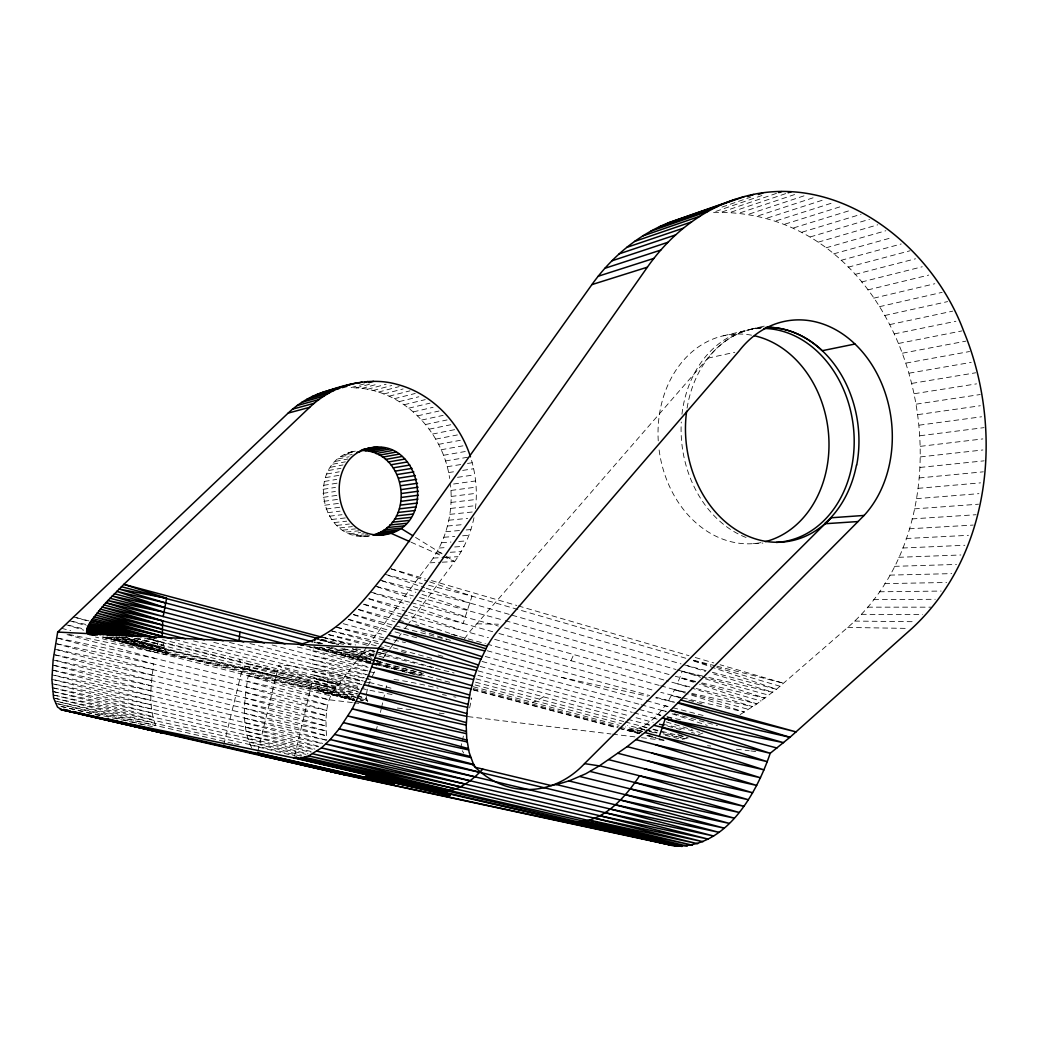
<?xml version="1.0" encoding="UTF-8"?>
<svg xmlns="http://www.w3.org/2000/svg" width="1038" height="1038" viewBox="0 0 1038 1038"><rect width="100%" height="100%" fill="white"/><g stroke="black" fill="none" stroke-linecap="round" stroke-linejoin="round"><path stroke-width="0.75" stroke-dasharray="5 3.75" d="M251.637 747.71C240.686 725.445 244.54 699.288 248.16 675.699L95.47 637.021M232.784 743.351L155.83 725.536C147.915 706.074 151.029 684.237 153.663 663.996L56.519 637.838M475.404 508.659C477.623 491.285 475.806 473.458 470.461 456.798M369.762 535.803C319.029 544.587 304.316 460.937 354.529 451.128M367.854 645.675L429.836 562.83C446.457 540.603 453.502 511.903 450.466 484.448M740.133 714.585L756.897 703.881L776.502 689.284L847.696 627.445C987.994 506.025 914.893 207.444 712.911 212.401L764.708 194.573M366.466 694.072L367.4 688.804L362.729 687.61M379.052 661.362L313.658 646.804L313.048 651.215L368.36 666.889M366.894 646.972L338.803 684.522C323.7 699.08 325.66 721.034 326.775 740.276L244.981 722.759L150.938 700.403L51.991 674.804M352.349 702.583L328.229 699.651L248.16 675.699L333.328 692.087L249.289 670.003L250.56 664.307L147.422 638.396M460.574 748.606L461.975 742.352M462.325 740.782L463.363 736.085M469.617 707.942L471.706 698.561M376.106 731.128L377.196 726.444M380.427 712.405L381.154 709.291M381.504 707.734L382.944 701.493M383.307 699.936L385.111 692.138M385.461 690.581L386.902 684.34M473.964 517.741C470.72 533.506 464.207 548.609 454.631 561.558L408.777 623.345M294.61 755.846L312.023 682.641A35.487 1.842 13 0 0 260.966 669.121A35.487 1.842 13 0 0 259.396 672.053A35.487 1.842 13 0 0 312.023 682.641M257.891 751.382L278.625 665.488M223.806 744.648L242.892 666.643M410.607 609.591L463.143 623.397L472.005 596.149L429.265 581.747M368.256 685.871L370.683 679.527L366.077 678.281M702.492 675.985L682.187 671.275L677.412 683.77L666.578 680.72M570.952 660.7L573.729 654.55M372.253 676.14L375.38 670.263M685.573 692.074L674.635 689.712L668.42 700.715L655.834 697.964M372.032 664.061L378.234 665.41L380.609 661.712M383.152 657.975L388.718 650.385M389.678 649.087L393.493 643.936M394.453 642.652L398.268 637.501M399.228 636.216L401.135 633.647M404.963 628.496L407.83 624.629M464.479 638.98A94.614 81.846 -85.9 0 1 476.831 623.812L707.825 358.162A107.874 86.452 82.6 0 1 761.334 327.541M619.427 728.118C637.851 735.436 654.991 719.503 665.034 705.71L671.262 707.306M539.643 699.197L543.367 696.796M702.921 733.023L699.106 734.463L691.451 732.426M532.325 702.363L535.958 701.052M721.981 207.094L750.785 197.116M722.046 211.973L777.164 193.133M731.206 212.089L786.687 193.276M740.328 212.764L794.576 194.56M749.423 213.984L805.423 195.378M758.454 215.748L814.713 197.272M767.393 218.019L823.9 199.724M776.242 220.822L834.526 202.215M784.962 224.13L841.948 206.225M793.538 227.932L850.758 210.247M801.946 232.201L861.034 214.282M810.185 236.949L869.507 219.303M818.229 242.152L877.772 224.805M826.066 247.797L885.816 230.76M364.338 383.891L350.559 387.745C400.629 387.148 442.915 430.342 449.649 478.479M833.67 253.856L892.096 237.572M356.216 387.914L370.073 384.073M361.86 388.433L377.326 384.177M841.04 260.33L901.205 243.969M367.465 389.302L386.123 384.229M423.374 673.597L420.079 674.479L376.249 663.191M373.005 390.522L391.767 385.487M848.15 267.194L910.054 250.768M378.481 392.079L399.111 386.616M383.865 393.973L403.107 388.952M854.975 274.421L915.529 258.786M389.133 396.192L409.971 390.846M687.143 738.2L681.681 739.484L663.178 734.657M394.284 398.735L415.213 393.467M861.54 282.012L922.263 266.766M399.293 401.576L418.82 396.763M867.794 289.926L928.699 275.096M404.145 404.729L425.256 399.63M408.816 408.155L430.03 403.146M873.737 298.166L934.81 283.737M723.214 335.806L749.696 329.63M750.863 329.241L764.902 325.958M413.319 411.865L433.093 407.311M879.381 306.703L942.167 292.34M417.613 415.836L438.983 411.035M884.687 315.526L947.629 301.604M421.688 420.053L443.148 415.369M707.825 358.162L734.787 352.284M889.644 324.609L952.741 311.141M425.541 424.516L447.08 419.936M429.174 429.187L450.777 424.737M894.276 333.925L955.907 321.248M432.548 434.066L455.76 429.434M351 451.984L355.359 451.128M898.532 343.461L961.889 330.927M347.561 453.204L353.919 451.945M344.253 454.761L352.18 453.204M341.087 456.655L352.154 454.514M435.662 439.126L457.395 434.935M338.103 458.874L349.131 456.759M902.437 353.192L965.898 341.139M335.326 461.391L347.899 459.004M438.516 444.368L460.301 440.307M332.783 464.194L345.33 461.845M330.486 467.243L343.007 464.946M905.979 363.105L969.544 351.532M441.098 449.765L462.935 445.847M328.475 470.525L340.957 468.281M326.749 474.003L339.218 471.823M909.132 373.174L971.218 362.366M443.395 455.306L465.271 451.517M325.335 477.662L339.348 475.274M911.922 383.385L975.668 372.785M445.406 460.963L468.891 457.057M324.245 481.463L336.675 479.4M323.48 485.356L337.467 483.111M447.119 466.724L461.235 464.466M467.502 463.467L472.212 462.727M914.309 393.713L976.55 383.865M323.052 489.326L335.482 487.393M448.533 472.562L454.826 471.602M462.676 470.409L473.665 468.735M322.974 493.335L335.404 491.467M916.307 404.132L980.222 394.531M457.511 477.337L474.807 474.82M323.233 497.345L337.22 495.321M917.916 414.629L980.3 405.741M323.83 501.328L337.83 499.369M453.606 484.006L475.638 480.944M324.777 505.234L338.79 503.352M919.136 425.178L981.559 416.783M450.959 490.442L476.144 487.12M326.036 509.035L340.075 507.219M919.953 435.752L984.011 427.643M451.154 496.449L476.338 493.297M327.619 512.707L340.114 511.15M329.5 516.197L342.021 514.705M920.369 446.34L982.856 438.918M451.024 502.444L476.221 499.46M331.667 519.493L345.784 517.884M450.596 508.425L475.78 505.61M920.369 456.915L982.895 449.973M334.106 522.568L346.679 521.18M336.779 525.384L349.391 524.034M449.856 514.355L473.458 511.877M919.979 467.45L984.115 460.833M339.673 527.914L352.323 526.616M342.761 530.146L355.463 528.887M448.805 520.22L467.671 518.364M346.017 532.066L358.759 530.833M919.188 477.947L983.336 471.823M349.417 533.649L360.588 532.598M447.443 526.019L464.726 524.424M352.907 534.881L364.13 533.843M356.488 535.751L367.75 534.739M360.108 536.27L366.57 535.686M363.754 536.412L370.332 535.932M917.994 488.353L980.534 482.865M445.782 531.703L459.912 530.496M466.192 529.964L470.902 529.549M916.398 498.668L978.925 493.647M443.836 537.282L454.8 536.412M462.637 535.79L468.904 535.284M441.591 542.731L450.972 542.044M458.796 541.46L466.62 540.889M914.413 508.867L978.51 504.196M439.061 548.025L446.872 547.493M454.67 546.961L464.038 546.325M912.026 518.909L976.083 514.718M436.258 553.15L444.043 552.657M450.271 552.281L461.183 551.593M909.249 528.809L973.268 525.072M433.17 558.081L444.056 557.471M445.6 557.38L458.043 556.679M753.367 543.627L762.878 543.095M429.836 562.83L440.683 562.272M442.24 562.194L454.631 561.558L443.849 554.889M906.083 538.514L968.441 535.323M902.541 548.025L964.834 545.274M898.623 557.302L960.838 554.98M894.328 566.346L956.465 564.438M889.683 575.117L951.716 573.625M884.674 583.603L946.591 582.5M879.316 591.79L941.129 591.063M873.62 599.653L935.225 599.289M867.599 607.165L930.697 607.165M861.268 614.314L922.6 614.652M854.624 621.074L915.801 621.736M847.696 627.445L908.704 628.418M476.831 623.812L498.474 624.214M353.958 702.778L358.772 703.362M397.346 708.046L413.409 709.992M439.113 713.106L447.144 714.092M468.021 716.622L610.993 733.97M612.602 734.164L635.087 736.902M641.51 737.681L664.009 740.405M707.449 745.686L710.667 746.075M736.409 749.202L749.28 750.759M750.889 750.954L755.716 751.538M68.755 634.387L155.752 652.513L249.289 670.003L336.027 688.298L250.56 664.307L338.803 684.522L162.538 639.642M361.925 684.613L312.957 674.882L359.109 689.154M193.47 640.861L312.542 671.404L363.041 681.512M364.61 681.823L369.346 682.77L364.727 681.551M213.763 642.327L312.295 667.706L364.377 678.242M365.947 678.567L370.683 679.527M229.476 642.418L312.23 663.814L365.934 674.843M58.102 638.175L154.636 658.287L247.187 681.343L328.229 699.651M57.064 643.858L153.663 663.996L246.343 686.948L327.476 705.1L247.187 681.343M249.95 643.547L312.334 659.753L367.712 671.327M369.294 671.651L374.043 672.65L369.437 671.365M57.739 649.775L152.82 669.614L245.669 692.463L326.879 710.472L246.343 686.948M55.377 654.913L152.132 675.141L245.15 697.886L326.451 715.766L245.669 692.463M56.26 660.557L151.587 680.539L244.786 703.193L326.179 720.956L245.15 697.886M54.184 665.397L151.198 685.781L244.592 708.344L326.075 726.029L244.786 703.193M53.807 670.366L150.951 690.854L244.553 713.34L326.14 730.947L244.592 708.344M55.131 675.466L150.873 695.732L244.683 718.153L326.373 735.708L244.553 713.34M272.125 644.974L312.607 655.549L368.114 667.369M55.04 680.007L150.938 700.403M51.9 679.332L151.172 704.841L245.448 727.145L321.053 743.312M51.952 683.627L151.561 709.032L246.071 731.284L318.627 746.776M52.147 687.662L152.106 712.95L246.862 735.164L314.774 749.683M55.092 684.302L151.172 704.841M53.717 687.999L151.561 709.032M54.547 695.201L311.089 752.303M55.157 698.327L305.951 754.315M691.827 693.436L752.771 706.657L691.256 687.973M54.054 691.749L152.106 712.95M57.492 701.48L301.552 756.131M561.467 677.347L647.971 696.251M662.594 724.2L699.82 732.348M370.475 663.723L294.39 646.324M666.227 711.354L661.478 710.316L666.059 711.821M58.413 703.933L155.83 725.536L54.365 700.793M336.662 627.25L383.58 637.76M385.15 638.111L405.482 642.665M61.06 706.385L136.653 723.265M138.236 723.616L142.959 724.68M319.107 643.404L314.423 642.327L319.042 643.69M342.54 648.737L373.784 655.847M644.689 729.61L627.627 725.328M646.233 729.974L657.067 732.439M663.256 733.84L684.898 738.771L660.609 731.751M72.375 621.373L86.439 624.565M680.915 697.497L660.765 692.346M682.472 697.847L744.376 712.016L686.767 693.592M330.253 630.585L380.232 642.042M708.733 677.425L772.765 692.268L711.64 673.325M321.624 639.291L345.122 644.754M368.62 650.229L374.887 651.682M376.457 652.059L385.851 654.238L379.623 652.578M234.354 743.714L239.064 744.804M328.735 634.607L377.65 646.064M379.233 646.427L383.969 647.543M401.33 651.605L406.053 652.707M649.36 724.965L627.575 719.243M119.344 637.163L366.583 698.444L367.763 701.805M660.882 715.221L637.54 709.019M667.058 716.674L680.954 719.944M134.084 638.37L357.085 694.085M321.105 636.735L355.632 644.974M382.321 651.345L388.588 652.837M61.047 706.463L101.945 716.233M695.681 681.421L675.284 676.296M701.986 682.939L764.993 698.159L702.116 677.749M144.438 638.188L358.798 692.164M55.274 703.245L146.163 725.186M147.733 725.575L152.43 726.704M655.925 697.264L674.7 702.233M316.85 639.161L340.23 644.845M355.813 648.633L374.51 653.174M376.067 653.551L454.086 672.987M642.509 731.297L625.356 726.937M68.417 625.226L83.961 629.002M116.593 636.904L249.289 670.003M356.216 697.614L116.58 637.215M357.76 697.99L367.037 700.261L357.812 697.692M106.927 636.917L354.023 698.444M360.134 699.936L363.183 700.689M248.16 675.699L330.733 695.875M250.21 745.05L296.881 756.481M322.247 643.456L315.993 641.912L322.221 643.677M344.162 648.867L373.888 656.211M113.324 637.008L165.25 649.749L167.481 652.72L170.232 654.161L103.099 637.215M104.514 637.254L354.724 699.625M53.587 697.99L154.662 722.889M639.499 733.516L627.224 730.168L639.525 733.217M648.763 735.501L651.838 736.266M121.07 636.956L164.341 647.712L162.992 642.652L147.37 638.552M354.542 700.222L322.065 692.177L317.524 688.155L354.062 698.081M248.938 742.066L301.669 755.145M52.964 694.863L153.663 719.892M385.189 574.39L422.388 583.706M428.59 585.263L472.005 596.149L685.794 658.248M633.79 712.782L657.132 719.01M625.265 721.942L646.972 727.625M653.097 729.156L686.741 737.525M105.448 637.189L167.481 652.72L106.836 637.137M103.281 637.241L168.792 653.642L102.892 636.969M354.711 700.481L322.065 692.177L354.503 700.416M327.969 647.362L371.876 658.377M358.966 689.569L313.541 678.112L358.901 691.788M102.217 637.06L354.399 700.378M247.823 738.771L308.104 753.925M52.484 691.412L152.807 716.57M380.583 580.372L418.301 589.947M419.871 590.35L470.162 603.117L510.475 614.73M689.881 686.922L677.412 683.77L689.712 687.506M696.122 688.505L756.897 703.881L699.56 684.302M619.958 727.171L640.225 732.426M109.989 637.189L166.288 651.423L111.585 637.034M693.566 660.233L715.312 665.799M716.869 666.188L783.651 683.276L720.048 664.735M319.86 647.271L374.757 661.232M376.327 661.634L421.804 673.195L376.431 660.869M174.812 639.577L361.172 687.208M76.371 617.662L88.944 620.867M135.848 638.292L163.589 645.351L138.651 638.5M246.862 735.164L311.231 751.564M375.795 586.301L413.332 595.942M419.586 597.551L503.741 620.218M672.832 707.708L705.581 716.129M315.189 647.478L374.679 662.789M61.463 628.288L70.727 630.663M320.418 691.204L354.503 700.04M246.071 731.284L314.916 749.073M370.851 592.127L409.738 602.235M411.295 602.637L498.318 626.044M644.676 729.818L638.5 728.209L647.751 730.934M646.22 730.22L657.002 733.036M421.584 676.036L306.158 645.986L415.563 674.804M312.542 671.404L362.054 684.263M52.237 670.029L150.873 695.732M368.892 598.641L404.431 607.97M627.224 730.168L639.719 733.438M647.543 735.488L655.354 737.525M52.614 665.06L150.951 690.854M245.448 727.145L318.731 746.348M475.119 684.95L621.412 723.681M473.185 686.741L619.154 725.303M449.752 682.303L376.82 662.828M473.172 688.479L618.401 726.756M472.991 689.569L617.87 727.703M473.38 690.01L617.169 727.859M618.726 728.261L639.045 733.619M646.856 735.67L664.048 740.198L647.18 735.592M312.295 667.706L363.183 681.149M124.391 637.137L164.341 647.712M53.133 659.909L151.198 685.781M706.061 670.613L684.146 664.8L705.529 671.43M712.328 672.274L776.502 689.284L691.84 660.311M363.793 604.168L401.174 614.081M402.731 614.496L488.405 637.617M660.713 685.807L685.417 692.58M691.58 694.214L748.58 709.382M659.351 723.914L683.808 730.402M476.014 678.839L626.018 718.828M475.547 682.174L623.708 721.527M318.9 689.855L354.736 699.353M53.781 654.589L151.587 680.539M244.981 722.759L322.688 743.416M358.59 609.449L397.191 619.777M398.735 620.192L403.367 621.425M415.732 624.733L418.82 625.564M451.245 634.231L485.369 643.638M477.96 675.362L629.819 716.025M636.086 717.712L653.187 722.435M323.48 637.591L349.988 644.676M370.255 650.086L378.053 652.162M315.176 647.608L416.913 674.804M55.481 643.534L152.82 669.614M54.573 649.126L152.132 675.141M353.426 614.496L393.778 625.369M395.335 625.784L446.548 639.577M478.129 670.885L632.233 712.366M642.263 731.44L634.659 729.403L642.314 731.66M319.652 647.427L370.644 661.167M312.23 663.814L364.533 677.866M244.683 718.153L326.775 740.276M348.288 619.258L388.77 630.222M394.998 631.908L419.923 638.655M480.114 666.409L635.983 708.591M326.36 647.31L374.874 660.453M360.147 699.742L363.196 700.572M67.068 634.607L154.636 658.287M343.202 623.682L385.319 635.139M482.034 661.466L639.629 704.374M641.199 704.789L666.149 711.588M673.922 713.703L717.479 725.562M336.662 627.328L383.45 640.096M438.036 655.004L444.264 656.717M331.81 631.013L378.507 643.794M384.735 645.493L434.546 659.13M322.662 637.163L350.818 644.87M369.593 650.009L377.417 652.149M378.974 652.578L433.715 667.564M319.964 640.005L337.039 644.676M352.57 648.919L377.417 655.705M378.974 656.133L385.176 657.82M340.944 648.776L373.706 657.703M630.896 730.051L641.497 732.958M312.334 659.753L367.647 674.882M485.278 656.47L644.935 700.209M646.479 700.624L669.627 707.15M328.683 634.724L370.553 646.194M677.529 669.938L700.767 676.4M702.324 676.828L768.924 695.226M487.133 650.722L649.671 695.538M486.913 644.079L654.563 690.62M649.321 725.082L646.285 724.239L649.295 725.212M312.607 655.549L367.906 670.937M356.281 697.264L316.292 686.118L315.215 683.757L366.583 698.444L366.388 696.381M494.646 639.356L659.169 685.378M680.98 697.99L671.638 695.369L679.28 697.951M688.765 700.17L704.322 704.543M492.739 631.74L463.143 623.397L413.215 606.477M498.967 633.491L665.034 680.279M73.231 616.857L88.71 621.217M149.07 638.253L158.36 640.874L156.998 646.7L124.664 637.111M504.52 627.808L669.069 674.531M505.298 620.659L675.972 669.497M660.83 715.364L657.807 714.494L660.869 715.558M666.889 717.115L672.961 718.854M313.658 646.804L370.553 663.191M372.084 663.632L378.234 665.41M512.019 615.184L681.045 663.905M695.226 682.031L679.942 677.606L693.514 682.251M701.338 683.795L760.984 701.039M642.392 726.483L646.946 727.807M653.019 729.558L659.091 731.31M391.131 568.837L425.269 578.789M431.471 580.592L516.794 605.478M518.351 605.933L689.011 655.692M695.226 657.495L713.833 662.919M331.356 647.284L379.078 661.258M649.295 731.401L655.471 733.217M314.293 681.084L358.733 694.124M693.527 660.544L710.537 665.605M716.726 667.434L780.135 686.287M668.42 700.715L674.596 702.544M321.521 639.655L338.466 644.702M352.336 648.815L373.914 655.225M69.248 620.672L86.18 625.693M654.031 718.231L657.08 719.152M666.253 721.929L692.229 729.792M65.316 624.474L83.715 630.183M106.693 637.306L155.752 652.513M659.221 724.329L666.746 726.717M674.635 689.712L685.249 693.099M682.187 671.275L700.585 677.243M677.775 734.489L688.272 737.914M672.17 713.833L707.267 725.406M348.223 619.414L391.079 633.504M353.374 614.678L391.534 627.341M358.538 609.643L395.024 621.84M420.87 630.494L452.789 641.16M391.105 568.902L427.734 581.241M363.741 604.363L402.134 617.286M403.678 617.805L457.421 635.879M388.225 575.415L424.633 587.729M426.151 588.235L470.162 603.117M382.114 580.891L415.875 592.335M422.025 594.411L468.06 610.007M377.313 586.82L410.853 598.186M416.939 600.249L465.712 616.793M373.888 593.152L407.168 604.427M368.853 598.861L406.987 611.732M408.518 612.251L460.379 629.781M411.113 542.212L441.578 555.758M443.031 556.394L454.631 561.558M415.524 537.399L442.499 554.058M241.893 667.317L242.97 669.354M239.596 659.273L240.206 662.257M470.993 697.821A42.934 2.738 12.8 0 1 470.733 698.885M455.929 697.134A42.934 2.738 12.8 0 1 453.723 696.745M446.405 695.356A42.934 2.738 12.8 0 1 442.435 694.565M393.947 679.488A42.934 2.738 12.8 0 1 438.062 688.155M392.027 694.5A69.364 3.983 12.9 0 1 280.662 666.98A69.364 3.983 12.9 0 1 363.002 680.889M369.243 682.433A69.364 3.983 12.9 0 1 393.726 688.973M760.945 542.64A105.201 85.116 82.6 0 1 658.961 448.753M658.248 440.852A105.201 85.116 82.6 0 1 751.784 335.222M463.752 753.082A94.614 81.846 -85.9 0 1 462.234 750.682M687.091 408.116A107.77 86.362 82.6 0 1 763.332 327.476M746.05 537.476A107.368 86.167 82.6 0 1 681.291 422.012M681.953 414.266A107.368 86.167 82.6 0 1 760.867 328.449"/><path stroke-width="1.5" d="M156.375 637.955L91.578 620.27L105.811 602.728L162.694 620.88L162.252 636.359L91.578 620.27C88.022 625.097 81.717 635.905 93.757 634.854M472.666 764.526A94.614 81.846 -85.9 0 0 584.537 763.618L599.315 765.888L585.795 773.751L570.874 780.148A112.519 74.347 -15.4 0 1 568.733 780.9A108.458 67.094 -12.1 0 1 556.225 784.52L551.269 785.584L475.352 767.316L473.043 763.086L469.15 752.407L466.737 738.511L466.218 725.912L467.308 709.278L470.266 691.944L474.859 675.102L480.075 661.024L487.185 646.311A97.364 83.507 -86.1 0 1 503.612 624.305L738.745 351.415A110.742 87.789 82.7 0 1 854.975 344.019A110.638 87.698 82.7 0 1 864.096 515.445L670.522 710.303L789.944 737.291L911.909 628.47C992.12 554.357 1004.044 428.045 963.472 330.616C930.424 241.997 832.022 166.184 735.086 199.4L668.018 222.962C637.241 235.405 611.058 257.709 591.881 284.62L389.574 568.383C365.35 598.186 339.296 635.269 299.917 644.364L303.044 645.182L299.917 644.364M409.66 541.577L390.807 533.195L374.446 534.661C416.77 521.712 406.014 450.388 361.756 450.492C421.675 426.644 442.097 533.065 379.194 535.141M239.038 640.718L239.96 632.051M470.461 456.798C459.6 422.544 431.756 393.13 396.464 384.216C373.706 377.819 349.884 383.152 328.125 390.677C313.178 394.622 299.359 402.485 288.149 413.098L57.674 632.077L53.133 659.909L51.9 679.332L53.587 697.99L57.518 707.047L61.826 709.862L346.329 775.243L672.313 845.464C724.057 851.043 755.898 795.419 770.196 753.303L789.944 737.291L678.035 703.05M285.061 643.884L163.835 612.096L107.835 600.509L163.187 616.546L105.811 602.728L123.859 584.342L166.612 598.238L163.187 616.546L264.34 642.95M314.735 640.835L315.357 637.825L121.42 586.691M645.13 732.607L659.299 736.344L665.267 718.711L783.56 742.663L670.392 710.433L662.452 717.738L770.196 753.303L653.823 725.315L627.16 746.633L599.523 765.759L639.59 775.788L748.294 799.714L643.988 768.6L608.761 759.686M735.086 199.4C699.275 211.35 668.874 236.469 647.375 267.181L398.475 621.736L378.455 648.348L368.282 676.075L352.271 708.85L339.179 728.845L330.279 739.536L321.43 747.905L308.662 755.872L300.709 758.077L293.443 757.844L61.826 709.862M476.377 670.587L378.455 648.348L57.674 632.077M485.875 648.737L398.475 621.736L487.185 646.311M293.443 757.844L672.313 845.464L570.212 821.785C600.743 825.197 624.305 798.923 639.59 775.788L743.779 806.292L634.996 782.561L590.22 771.455M864.096 515.445L831.075 517.78L584.537 763.618M570.212 821.785L677.178 846.23L296.946 758.259L437.919 791.19C455.695 793.408 471.33 781.329 482.8 769.106M350.572 384.294C335.274 388.329 321.144 396.412 309.687 407.311L123.859 584.342L321.91 637.176M653.823 725.315L662.27 717.907L776.969 748.009M377.884 447.326C321.962 447.702 329.059 540.344 383.632 534.752M668.018 222.962L744.272 196.649M659.377 226.764L717.102 206.679M747.529 196.584L753.562 194.495M650.904 231.111L708.344 211.207M758.363 194.495L762.917 192.925M642.613 236.002L699.794 216.293M634.542 241.439L691.451 221.963M778.695 192.601L781.757 191.563M626.718 247.394L683.367 228.178M788.192 192.77L791.19 191.758M619.141 253.869L675.53 234.951M611.849 260.849L668.005 242.256M604.856 268.31L660.778 250.067M598.199 276.238L653.901 258.384M591.881 284.62L647.375 267.181M322.662 392.299L344.992 385.954M328.125 390.677L356.242 382.996M317.291 394.271L339.491 387.978M342.293 387.641L346.835 386.357M357.422 383.359L361.964 382.075M312.036 396.581L334.119 390.353M364.688 382.373L367.737 381.517M306.924 399.241L328.89 393.078M368.931 382.607L373.511 381.322M301.954 402.238L323.804 396.153M297.153 405.547L318.9 399.552M292.547 409.167L314.19 403.276M288.149 413.098L309.687 407.311M685.716 217.059L690.218 215.995M854.975 344.019L822.252 350.701A107.77 86.362 82.6 0 0 767.445 327.359M362.612 449.688L370.54 447.949M362.509 449.765L374.199 447.456M360.29 450.687L363.469 450.064M356.929 452.283L360.108 451.66M365.376 450.726L381.556 447.56M368.97 451.335L385.215 448.182M372.512 452.283L388.809 449.156M375.964 453.58L392.299 450.492M379.285 455.228L395.686 452.153M382.464 457.174L398.916 454.164M385.474 459.445L401.978 456.473M388.29 461.988L404.833 459.068M390.885 464.79L407.467 461.936M393.233 467.84L409.854 465.037M333.665 389.406L339.27 388.497M395.322 471.096L411.969 468.359M397.139 474.535L413.825 471.875M398.67 478.142L415.369 475.547M399.877 481.866L416.601 479.348M400.785 485.693L417.523 483.254M401.369 489.573L418.119 487.211M401.628 493.491L418.379 491.221M401.563 497.41L418.314 495.217M401.161 501.302L417.912 499.174M400.447 505.117L417.185 503.08M399.396 508.854L416.134 506.868M398.047 512.448L414.759 510.54M396.399 515.886L413.085 514.057M394.466 519.143L411.126 517.378M392.26 522.192L408.881 520.479M389.795 524.994L406.377 523.334M387.096 527.538L403.652 525.929M384.19 529.795L400.694 528.225L412.839 535.725M381.102 531.741L397.554 530.223M377.845 533.363L394.245 531.884M373.031 535.115L376.249 534.83M376.885 535.076L387.252 534.155M825.015 523.736L857.959 521.556M88.308 633.556L89.047 633.66M166.612 598.238L119.02 589.026L165.548 602.909L312.853 641.912M568.733 780.9L625.356 794.693L734.203 818.139L630.248 788.867L579.995 776.528M556.225 784.52L620.374 800L729.195 823.368L625.356 794.693M574.883 822.252L682.161 846.437L304.614 757.286L584.615 821.434L692.437 845.204L455.708 788.906L312.827 753.835L460.418 786.804L594.722 818.229L702.986 841.714L599.86 815.751L465.206 784.079L321.43 747.905L470.045 780.758L605.011 812.663L713.599 835.992L610.175 809.017L474.898 776.826L330.279 739.536L479.751 772.311L615.3 804.787L724.07 828.103L620.374 800M610.175 809.017L718.867 832.307L615.3 804.787M652.578 840.884L330.772 771.662M630.248 788.867L739.069 812.443L634.996 782.561M599.86 815.751L708.292 839.132L605.011 812.663M467.567 707.332L364.494 684.808L466.879 713.56M466.633 716.324L360.549 693.215L466.309 722.63M466.231 725.108L356.475 701.234L466.309 731.492M466.386 733.645L352.271 708.85L466.918 740.107M467.139 741.91L347.977 716.012L468.268 748.554M468.553 749.877L343.604 722.682L470.409 756.533M470.759 757.532L339.179 728.845L473.743 764.422M474.003 764.915L334.729 734.476L479.751 772.311M589.636 820.137L697.692 843.738L594.722 818.229M470.993 688.895L371.876 667.058L469.643 695.006M469.02 698.172L368.282 676.075L467.995 704.335M474.898 776.826L325.841 744.012L470.045 780.758M473.484 679.553L375.276 657.794L471.81 685.625M643.988 768.6L752.602 792.747L648.192 761.023L617.986 753.303M465.206 784.079L317.096 751.175L460.418 786.804M154.779 637.916L89.579 623.384L141.116 636.917M579.684 822.135L687.26 846.1L584.615 821.434M316.227 766.797L72.868 711.562M648.192 761.023L756.676 785.429L652.149 753.095L627.16 746.633M455.708 788.906L308.662 755.872L451.076 790.398M72.894 711.679L163.719 733.256L60.295 709.33L341.787 773.466L346.329 775.243M446.548 791.267L300.709 758.077L442.162 791.54M243.722 641.925L162.694 620.88L101.984 607.022L162.343 625.045L223.235 640.796M652.149 753.095L760.491 777.773L655.86 744.856L636.216 739.718M655.86 744.856L764.02 769.846L659.299 736.344L767.264 761.671L662.439 727.612M243.061 750.863L293.118 762.087L223.494 746.218L240.258 750.227M81.405 714.365L163.719 733.256M318.484 638.552L315.357 637.825L318.432 638.746M258.747 754.769L344.006 774.543L260.849 755.586L256.775 753.562L341.787 773.466L339.698 772.025M113.142 635.71L86.764 629.534L110.3 635.593M165.548 602.909L116.658 591.362L164.627 607.541L304.342 644.351M123.224 635.814L87.503 627.367L119.772 635.918M107.29 718.828L160.163 731.323L161.876 732.491M138.249 636.696L88.762 624.811L132.41 636.787M204.382 639.914L96.91 613.095L162.136 632.817L185.633 638.85M97.559 634.62L86.621 631.947L97.507 634.75M484.759 650.904L393.713 628.418L481.995 656.652M90.514 621.879L154.714 637.708M103.891 634.698L86.582 630.442L102.217 634.555M95.068 634.932L87.192 632.998L93.472 634.581M678.411 702.674L796.094 731.894L681.071 700.027M87.075 628.509L116.438 635.801M86.842 632.531L96.145 634.867M86.543 631.26L100.608 634.815M92.745 618.596L171.672 638.772M88.074 626.148L126.597 635.944M109.95 598.264L163.835 612.096L112.13 595.981L164.627 607.541L114.362 593.684M100.193 609.111L162.343 625.045L98.506 611.135L162.162 629.041M480.866 659.221L388.77 635.087L478.44 665.047M95.418 615.002L162.136 632.817L94.03 616.832L162.252 636.359M103.852 604.894L162.694 620.88M383.684 641.744L477.454 667.681M378.455 648.348L474.509 676.244M754.483 335.78A105.201 85.116 82.6 0 1 828.817 437.802A105.201 85.116 82.6 0 1 765.434 541.641M856.493 464.92A108.276 86.777 82.6 0 1 824.86 523.463M831.075 517.78A107.77 86.362 82.6 0 1 731.012 526.344A107.77 86.362 82.6 0 1 686.624 411.243M765.992 327.307A107.874 86.452 82.6 0 1 856.726 465.011M763.942 328.436A107.368 86.167 82.6 0 1 853.976 433.884A107.368 86.167 82.6 0 1 776.268 542.42M365.713 776.32L450.142 795.523L365.713 776.32M393.869 783.95L257.515 752.952L393.869 783.95M69.754 710.861L63.513 709.447L69.767 710.939M93.926 634.906L87.685 633.336L93.913 634.906"/></g></svg>
